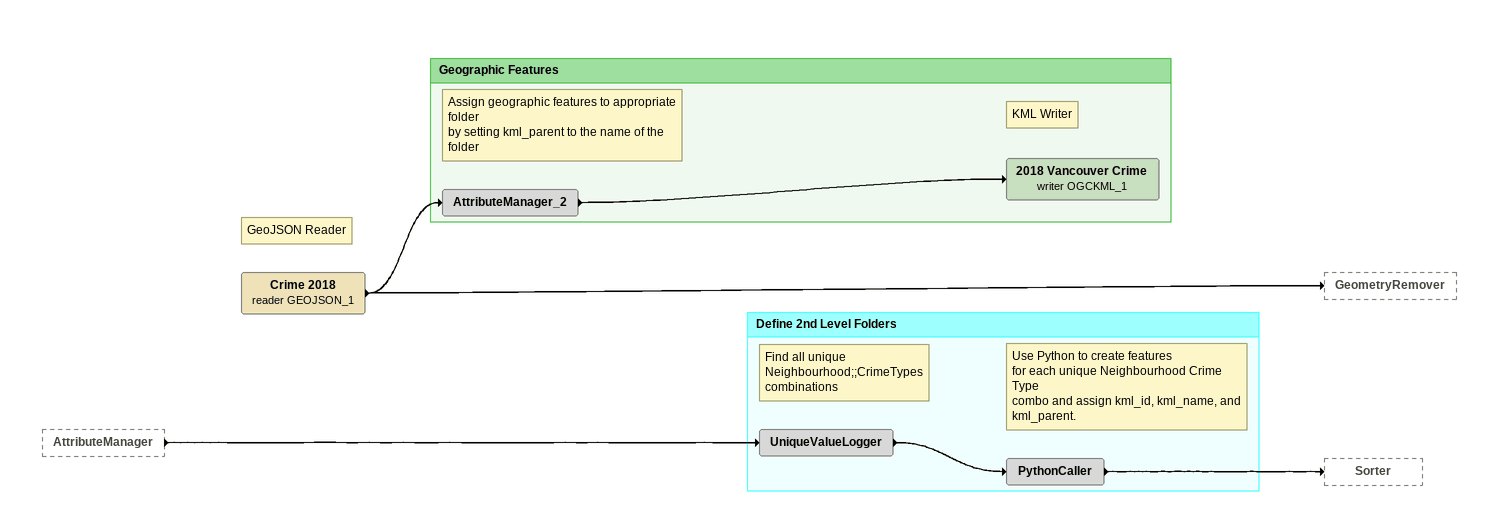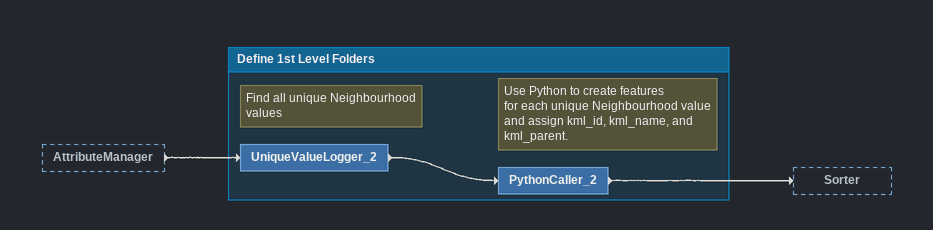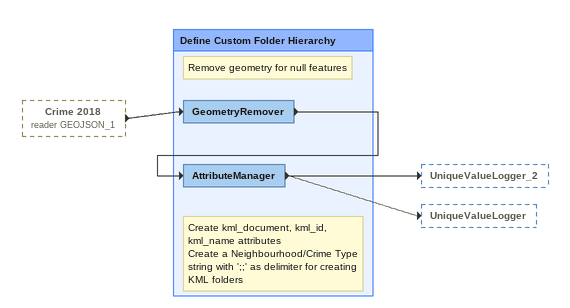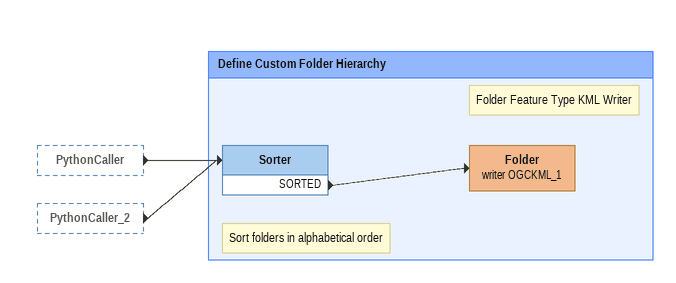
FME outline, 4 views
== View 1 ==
AttributeManager [outside]
    -> UniqueValueLogger
Note: GeoJSON Reader
Crime 2018 (reader GEOJSON_1)
    -> GeometryRemover
    -> AttributeManager_2

Bookmark: Geographic Features
Note: Assign geographic features to appropriate folder / by setting kml_parent to the name of the folder
AttributeManager_2
    -> 2018 Vancouver Crime (writer OGCKML_1)
Note: KML Writer
2018 Vancouver Crime (writer OGCKML_1)

Bookmark: Define 2nd Level Folders
Note: Find all unique / Neighbourhood;;CrimeTypes / combinations
UniqueValueLogger
    -> PythonCaller
Note: Use Python to create features / for each unique Neighbourhood Crime Type / combo and assign kml_id, kml_name, and / kml_parent.
PythonCaller
    -> Sorter

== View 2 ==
AttributeManager [outside]
    -> UniqueValueLogger_2

Bookmark: Define 1st Level Folders
Note: Find all unique Neighbourhood / values
UniqueValueLogger_2
    -> PythonCaller_2
Note: Use Python to create features / for each unique Neighbourhood value / and assign kml_id, kml_name, and / kml_parent.
PythonCaller_2
    -> Sorter

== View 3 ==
Crime 2018 (reader GEOJSON_1) [outside]
    -> GeometryRemover

Bookmark: Define Custom Folder Hierarchy
Note: Remove geometry for null features
GeometryRemover
    -> AttributeManager
Note: Create kml_document, kml_id, / kml_name attributes / Create a Neighbourhood/Crime Type / string with ';;' as delimiter for creating / KML folders
AttributeManager
    -> UniqueValueLogger_2
    -> UniqueValueLogger

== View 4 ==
PythonCaller [outside]
    -> Sorter
PythonCaller_2 [outside]
    -> Sorter

Bookmark: Define Custom Folder Hierarchy
Note: Sort folders in alphabetical order
Sorter
    SORTED -> Folder (writer OGCKML_1)
Note: Folder Feature Type KML Writer
Folder (writer OGCKML_1)
